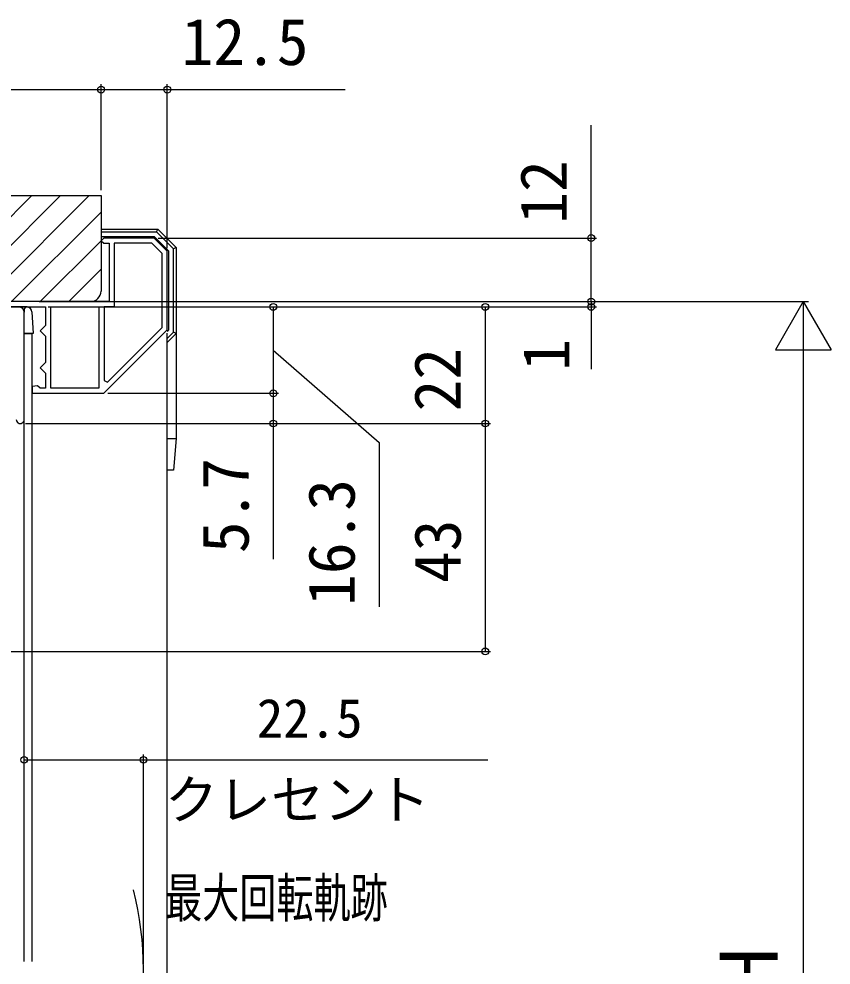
# Model space of a CAD drawing. Units: millimetres, scale not verified. Extents: x -525 to 525, y -782 to 777.
# Drawn here: x -301.7 to -148.4, y 344.3 to 522.8 of the extents above; entities that cross this region are included whole.
import ezdxf
from ezdxf.enums import TextEntityAlignment as Align

# ---------------------------------------------------------------- set-up
doc = ezdxf.new("R2010")
doc.units = ezdxf.units.MM
doc.header["$LTSCALE"] = 4
for name, color, linetype in [('0-2_YKK_11', 7, 'Continuous'), ('0-4_YKK_12', 2, 'Continuous'), ('0-5_YKK_13', 4, 'Continuous'), ('0-7_YKK_D', 6, 'Continuous'), ('0-9_YSS_K', 3, 'Continuous'), ('0-A_YSS_KE', 3, 'Continuous')]:
    doc.layers.add(name, color=color, linetype=linetype)
doc.styles.add('ＭＳ ゴシック', font='')
doc.styles.get('ＭＳ ゴシック').set_extended_font_data('MS Gothic')

msp = doc.modelspace()

# ---------------------------------------------------------------- linework, layer by layer
at = {"layer": '0-2_YKK_11'}
msp.add_line((-300.7, 447.254), (-300.7, 467.504), dxfattribs=at)
msp.add_lwpolyline([(-317.7, 468.504), (-296.7, 468.504), (-296.7, 465.004), (-297.2, 464.504), (-297.7, 464.004), (-297.2, 463.504), (-296.7, 463.004), (-296.7, 458.004), (-297.2, 457.504), (-297.7, 457.004), (-297.2, 456.504), (-296.7, 456.004), (-296.7, 453.204), (-297.72, 453.204), (-298.21, 453.604), (-299.2, 453.504), (-299.2, 452.204), (-285.7, 452.204), (-273.7, 464.204), (-273.7, 479.004), (-276.2, 481.504), (-285.7, 481.504), (-286.2, 481.004), (-285.7, 480.504), (-284.7, 480.504), (-284.7, 469.504), (-317.7, 469.504)], dxfattribs=at)
for points in [[(-284.982, 454.336), (-274.7, 464.619), (-274.7, 478.59), (-276.614, 480.504), (-283.7, 480.504), (-283.7, 468.504), (-285.6, 468.504), (-285.6, 454.592)], [(-295.7, 453.204), (-295.7, 468.504), (-286.6, 468.504), (-286.6, 453.204)]]:
    msp.add_lwpolyline(points, close=True, dxfattribs=at)
for centre, radius, start, end in [((-301.7, 467.504), 1, 0.00001, 89.99999), ((-301.45, 447.254), 0.75, 179.99999, 0.00001)]:
    msp.add_arc(centre, radius, start, end, dxfattribs=at)
at = {"layer": '0-4_YKK_12'}
for p, q in [((-300.7, 345.004), (-300.7, 463.504)), ((-300.7, 463.504), (-299.2, 463.504)), ((-299.2, 345.004), (-299.2, 463.504)), ((-273.7, 222.747), (-273.7, 463.565))]:
    msp.add_line(p, q, dxfattribs=at)
msp.add_arc((-338.2, 343.504), 60, 345.52249, 14.47751, dxfattribs=at)
at = {"layer": '0-5_YKK_13'}
for p, q in [((-286.2, 483.204), (-275.5, 483.204)), ((-286.2, 483.204), (-286.2, 481.004)), ((-286.2, 482.679), (-275.71, 482.679)), ((-275.71, 482.679), (-275.5, 483.204)), ((-275.71, 482.679), (-272.525, 479.494)), ((-275.5, 483.204), (-272, 479.704)), ((-276.121, 481.704), (-286.2, 481.704)), ((-276.121, 481.704), (-273.5, 479.083)), ((-273.5, 479.083), (-273.5, 464.125)), ((-272, 479.704), (-272.525, 479.494)), ((-272.525, 463.715), (-272.525, 479.494)), ((-272, 479.704), (-272, 443.704)), ((-300.246, 468.504), (-311.2, 468.504)), ((-300.7, 468.002), (-300.7, 467.504)), ((-300.2, 463.504), (-300.7, 463.504)), ((-299.499, 463.504), (-300.2, 463.504)), ((-273.7, 463.925), (-273.5, 464.125)), ((-272.525, 463.715), (-273.7, 462.54)), ((-272, 463.504), (-273.7, 461.804)), ((-272, 463.504), (-272.525, 463.715)), ((-272.525, 437.704), (-273.7, 437.704))]:
    msp.add_line(p, q, dxfattribs=at)
for points in [[(-299.248, 467.565), (-299, 463.504), (-299.499, 463.504)], [(-273.7, 443.704), (-272, 443.704), (-272.525, 437.704)]]:
    msp.add_lwpolyline(points, dxfattribs=at)
for centre, radius, start, end in [((-300.2, 468.002), 0.5, 84.66158, 180), ((-300.246, 467.504), 1, 84.66158, 90), ((-300.246, 467.504), 1, 3.5, 84.66158)]:
    msp.add_arc(centre, radius, start, end, dxfattribs=at)
at = {"layer": '0-7_YKK_D'}
for p, q in [((-358.7, 509.504), (-286.2, 509.504)), ((-286.2, 490.504), (-286.2, 510.504)), ((-286.2, 490.504), (-286.2, 510.504)), ((-273.7, 479.587), (-273.7, 510.504)), ((-275.407, 481.504), (-192.7, 481.504)), ((-193.7, 469.504), (-193.7, 472.054)), ((-297.869, 469.504), (-192.7, 469.504)), ((-296.2, 468.504), (-252.7, 468.504)), ((-295.2, 468.504), (-212.7, 468.504)), ((-292.514, 468.504), (-192.7, 468.504)), ((-286.993, 469.515), (-152.7, 469.515)), ((-284.2, 469.504), (-192.7, 469.504)), ((-253.7, 468.504), (-253.7, 452.204)), ((-213.7, 468.504), (-213.7, 446.504)), ((-193.7, 469.504), (-193.7, 468.504)), ((-193.7, 468.504), (-193.7, 456.791)), ((-153.7, 469.515), (-158.95, 460.422)), ((-153.7, 469.515), (-148.45, 460.422)), ((-153.7, 469.515), (-153.7, 451.328)), ((-158.95, 460.422), (-148.45, 460.422)), ((-153.7, 459.015), (-153.7, 228.142)), ((-284.907, 452.204), (-252.7, 452.204)), ((-284.907, 452.204), (-252.7, 452.204)), ((-300.45, 446.504), (-212.7, 446.504)), ((-300.45, 446.504), (-212.7, 446.504)), ((-300.45, 446.504), (-252.7, 446.504)), ((-213.7, 446.504), (-213.7, 403.504)), ((-304.7, 403.504), (-212.7, 403.504)), ((-300.7, 380.158), (-300.7, 384.05)), ((-278.2, 344.504), (-278.2, 384.05))]:
    msp.add_line(p, q, dxfattribs=at)
for points in [[(-286.2, 509.504), (-273.7, 509.504), (-240.15, 509.504)], [(-193.7, 469.504), (-193.7, 481.504), (-193.7, 502.782)], [(-253.7, 460.354), (-233.7, 442.938), (-233.7, 411.938)], [(-253.7, 452.204), (-253.7, 446.504), (-253.7, 420.932)], [(-300.7, 383.05), (-278.2, 383.05), (-213.193, 383.05)]]:
    msp.add_lwpolyline(points, dxfattribs=at)
for centre in [(-286.2, 509.504), (-286.2, 509.504), (-273.7, 509.504), (-193.7, 481.504), (-193.7, 469.504), (-193.7, 469.504), (-253.7, 468.504), (-213.7, 468.504), (-193.7, 468.504), (-253.7, 452.204), (-253.7, 452.204), (-253.7, 446.504), (-213.7, 446.504), (-213.7, 446.504), (-213.7, 403.504), (-300.7, 383.05), (-278.2, 383.05)]:
    msp.add_circle(centre, 0.637, dxfattribs=at)
at = {"layer": '0-9_YSS_K'}
for p, q in [((-319.237, 469.504), (-299.237, 489.504)), ((-313.849, 469.504), (-293.849, 489.504)), ((-308.461, 469.504), (-288.461, 489.504)), ((-303.073, 469.504), (-286.2, 486.377)), ((-297.684, 469.504), (-286.2, 480.989)), ((-292.296, 469.504), (-286.2, 475.601))]:
    msp.add_line(p, q, dxfattribs=at)
at = {"layer": '0-A_YSS_KE'}
msp.add_line((-288.2, 469.504), (-379, 469.504), dxfattribs=at)
msp.add_lwpolyline([(-393.5, 472.504), (-405, 472.504), (-407, 474.504), (-407, 489.504), (-286.2, 489.504), (-286.2, 471.504)], dxfattribs=at)
msp.add_arc((-288.2, 471.504), 2, 270, 0, dxfattribs=at)

# ---------------------------------------------------------------- texts
at = {"layer": '0-7_YKK_D', "style": 'ＭＳ ゴシック'}
for s, height, p in [('12.5', 8.798, (-270.991, 511.504)), ('22.5', 7.331, (-256.808, 385.05)), ('クレセント', 7.331, (-274.137, 369.686))]:
    msp.add_text(s, height=height, dxfattribs=at).set_placement(p, align=Align.BOTTOM_LEFT)
for s, height, p in [('12', 8.798, (-195.7, 484.213)), ('1', 8.798, (-195.2, 456.45)), ('22', 8.798, (-215.7, 448.777)), ('5.7', 8.798, (-255.7, 422.045)), ('16.3', 8.798, (-235.7, 412.097)), ('43', 8.798, (-215.7, 416.413)), ('KH=H', 11, (-155.2, 317.627))]:
    msp.add_text(s, height=height, rotation=90, dxfattribs=at).set_placement(p, align=Align.BOTTOM_LEFT)
at = {"layer": '0-7_YKK_D', "style": 'ＭＳ ゴシック', "width": 0.7}
msp.add_text('最大回転軌跡', height=7.331, dxfattribs=at).set_placement((-274.113, 351.144), align=Align.BOTTOM_LEFT)

doc.saveas('drawing.dxf')
